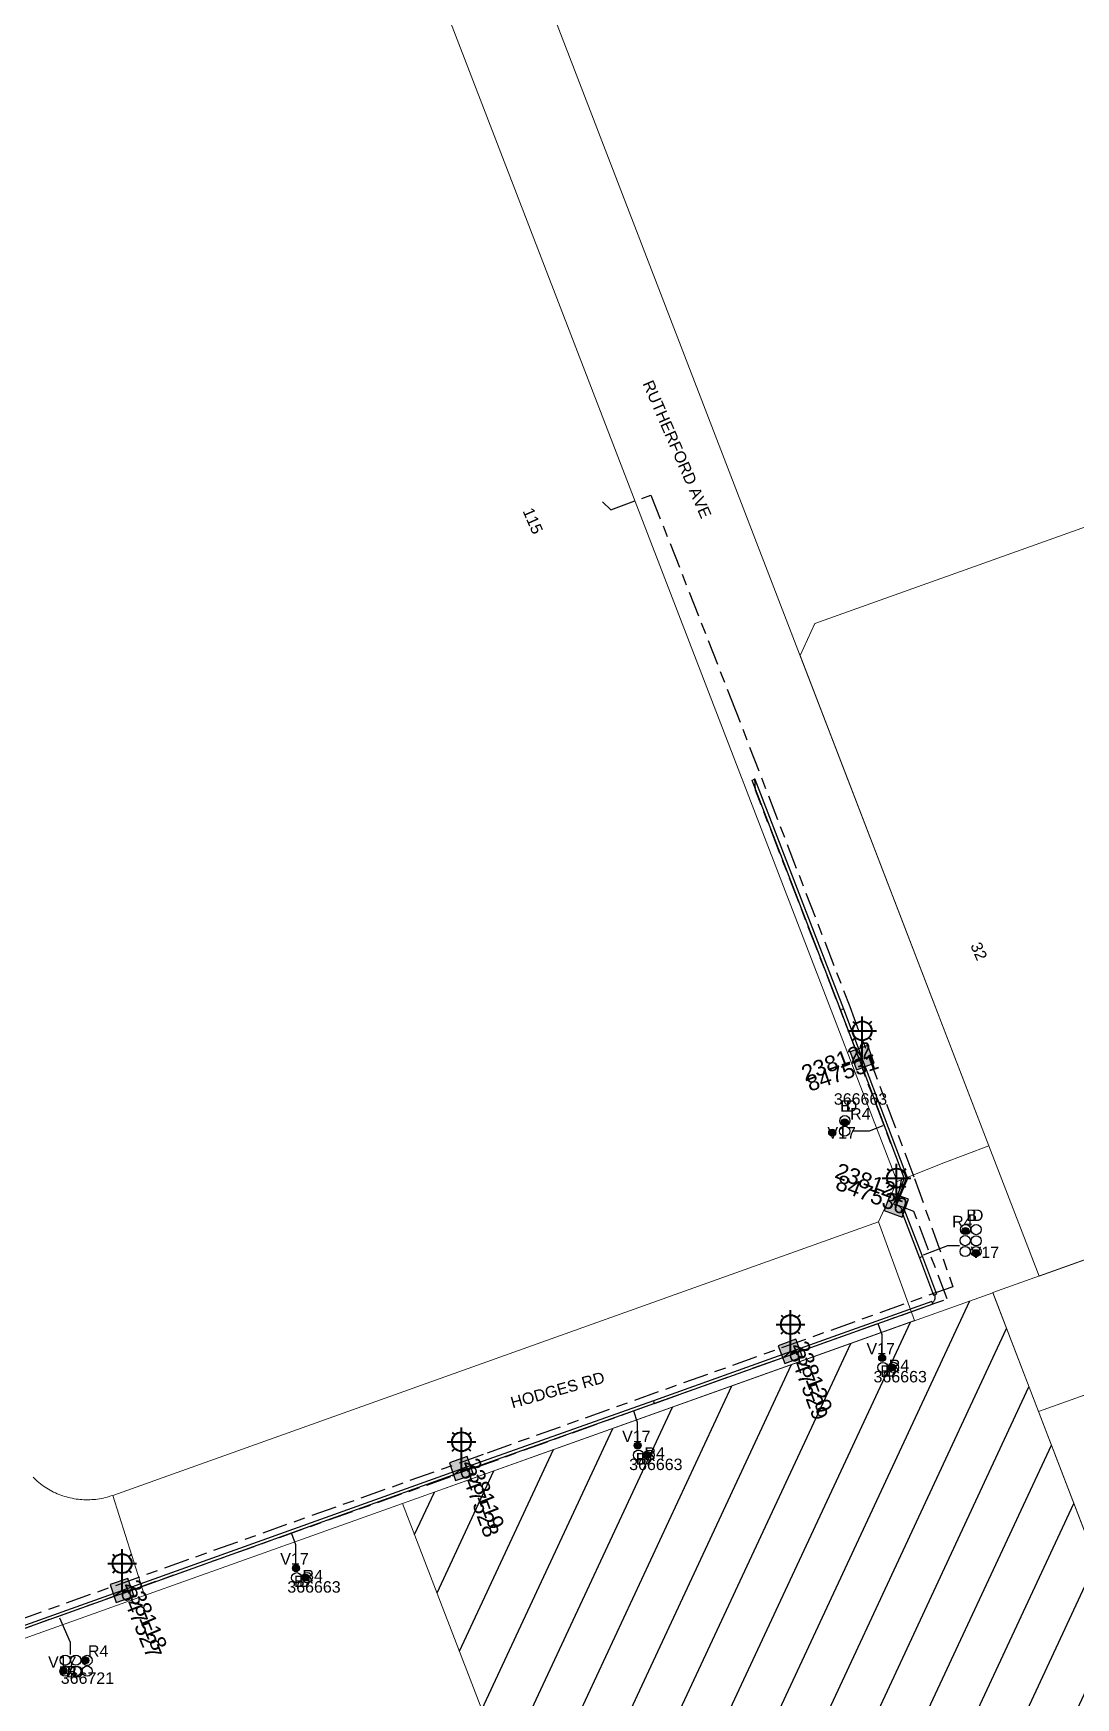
# Model space of a CAD drawing. Header units: metres. Extents: x 308616 to 310825, y 6264327 to 6267194.
# Drawn here: x 309452 to 309616, y 6266793.8 to 6267055.5 of the extents above; entities that cross this region are included whole.
import ezdxf
from ezdxf.enums import TextEntityAlignment as Align

# ---------------------------------------------------------------- set-up
doc = ezdxf.new("R2010")
doc.units = ezdxf.units.M
doc.linetypes.add('Cable Exist UG', pattern=[8.2, 4, -1.2, 1.8, -1.2])
doc.layers.get('0').update_dxf_attribs({"color": 6})
for name, color, linetype in [('_User Miscellaneous1', 7, 'Continuous'), ('_User Miscellaneous9', 7, 'Continuous'), ('Equip_SP_SL_EXT', 7, 'Continuous'), ('Mains_HV_EXT', 7, 'Continuous'), ('Mains_SL_EXT', 7, 'Continuous'), ('SupportsUG_SP_LV_SL_EXT', 7, 'Continuous'), ('Trench_SP_EXT', 7, 'Continuous')]:
    doc.layers.add(name, color=color, linetype=linetype)
doc.layers.add('Cadastre Land Parcels_SP_EXT', color=7, linetype='Continuous', lineweight=5)
doc.layers.add('Cadastre Roads_SP_EXT', color=7, linetype='Continuous', lineweight=5)
doc.styles.add('COLUMN_LABEL', font='arial.ttf')
doc.styles.add('iecARIAL', font='arial.ttf', dxfattribs={"height": 2})
doc.styles.add('POLE_LABEL', font='arial.ttf')
doc.styles.get("Standard").update_dxf_attribs({"font": 'arial.ttf'})

# ---------------------------------------------------------------- blocks, each defined once
blk = doc.blocks.new('COLUMN_EXT')
blk.add_hatch(color=256).paths.add_polyline_path([(-1.49, 1.48), (-1.49, -1.49), (1.48, -1.49), (1.48, 1.48)])
blk.add_lwpolyline([(-1.49, -1.49), (1.48, -1.49), (1.48, 1.48), (-1.49, 1.48)], close=True)
for tag, height, style, flags, p in [('ASSET_NUM', 2.5, 'COLUMN_LABEL', 8, (2, 2)), ('STRUCTURE_PLANT_NUMBER', 0.2, 'POLE_LABEL', 9, (1.81, 0.03)), ('STREET_CODE', 0.2, 'COLUMN_LABEL', 9, (1.81, -0.2))]:
    blk.add_attdef(tag, text='', height=height, dxfattribs=dict(style=style, flags=flags)).set_placement(p, align=Align.MIDDLE_LEFT)
at = {"flags": 1}
blk.add_attdef('Z', (1.81, -2.35), '', height=0.2, dxfattribs=at)
at = {"flags": 9}
for tag, p in [('COLUMN_TYPE', (1.81, -0.4)), ('OWNED_BY', (1.81, -0.6)), ('STATE', (1.81, -0.8)), ('USAGE', (1.81, -1)), ('STREETNAME', (1.81, -1.6)), ('SUBURB', (1.81, -1.8)), ('LEGEND', (1.81, -1.2)), ('LOCATION', (1.81, -1.4)), ('NOTES', (1.81, -2))]:
    blk.add_attdef(tag, text='', height=0.2, dxfattribs=at).set_placement(p, align=Align.MIDDLE_LEFT)
blk = doc.blocks.new('DUCT_EXT')
blk.add_circle((0, 0.8), 0.8)
at = {"flags": 1}
blk.add_attdef('Z', (0, 0), '', height=0.2, dxfattribs=at)
at = {"flags": 9}
for tag, p in [('DUCT_CODE', (0, 0)), ('XSECT_TYPE', (0, -0.2)), ('STATE', (0, -0.6)), ('FB_REFERENCE', (0, -0.4)), ('NOTES', (0, -0.8))]:
    blk.add_attdef(tag, text='', height=0.2, dxfattribs=at).set_placement(p, align=Align.MIDDLE_LEFT)
blk = doc.blocks.new('SL_LANTERN_EXT')
at = {"lineweight": 40}
for p, q in [((-1.46, 5.68), (-1.06, 5.28)), ((0, 1.97), (0, 6.47)), ((1.46, 5.68), (1.06, 5.28)), ((-2.25, 4.22), (2.25, 4.22)), ((-1.46, 2.76), (-1.06, 3.16)), ((0, 0), (0, 2.72)), ((1.46, 2.76), (1.06, 3.16))]:
    blk.add_line(p, q, dxfattribs=at)
blk.add_circle((0, 4.22), 1.5, dxfattribs=at)
at = {"style": 'iecARIAL', "flags": 8}
blk.add_attdef('ASSET_NUM', (1.5, 1.5), '', height=2.5, dxfattribs=at)
for tag, p, height, flags in [('OPERATING_VOLTAGE', (0.98, -1.65), 0.2, 9), ('ORIENTATION', (0.98, -1.85), 0.2, 9), ('OWNED_BY', (0.98, -2.05), 0.2, 9), ('STATE', (0.98, -2.25), 0.2, 9), ('CONSTRUCTED_VOLTAGE', (0.98, -0.65), 0.2, 9), ('CONTROL_TYPE', (0.98, -0.85), 0.2, 9), ('LANTERN_PURPOSE', (0.98, -1.05), 0.2, 9), ('LANTERN_TYPE', (0.98, -1.25), 0.2, 9), ('NO_PHASES', (0.98, -1.45), 0.2, 9), ('USAGE', (0.98, -2.45), 0.2, 9), ('CEXIST', (0.98, -2.65), 0.2, 9), ('LNUMBER', (2.18, -3.25), 2.5, 8), ('CNEW', (0.98, -2.85), 0.2, 9), ('CNUMBER', (0.98, -3.05), 0.2, 9), ('CREMOVE', (0.98, -3.25), 0.2, 9), ('CREPLACE', (0.98, -3.45), 0.2, 9), ('LKINGHEIGHT', (0.98, -3.65), 0.2, 9), ('LBRACKET', (0.98, -3.85), 0.2, 9), ('LBRACKETVOCAB', (0.98, -4.05), 0.2, 9), ('LCATEGORY', (0.98, -4.25), 0.2, 9), ('LCHARGE1', (0.98, -4.45), 0.2, 9), ('LCHARGE1PERCENT', (0.98, -4.65), 0.2, 9), ('LCHARGE2', (0.98, -4.85), 0.2, 9), ('LCHARGE2PERCENT', (0.98, -5.05), 0.2, 9), ('LCHARGE3', (0.98, -5.25), 0.2, 9), ('LCHARGE3PERCENT', (0.98, -5.45), 0.2, 9), ('LEXIST', (0.98, -5.65), 0.2, 9), ('LLAMP', (0.98, -5.85), 0.2, 9), ('LLAMPVOCAB', (0.98, -6.05), 0.2, 9), ('LMAST', (0.98, -6.25), 0.2, 9), ('LMASTVOCAB', (0.98, -6.45), 0.2, 9), ('LNEW', (0.98, -6.65), 0.2, 9), ('LANTNUMBER', (0.98, -6.85), 0.2, 9), ('LOUTREACH', (0.98, -7.25), 0.2, 9), ('LOUTREACHVOCAB', (0.98, -7.45), 0.2, 9), ('LRATECODE', (0.98, -7.65), 0.2, 9), ('LREMOVE', (0.98, -7.85), 0.2, 9), ('LREPLACE', (0.98, -8.05), 0.2, 9), ('STREETNAME', (0.98, -9.25), 0.2, 9), ('SUBURB', (0.98, -9.45), 0.2, 1), ('LTYPE', (0.98, -8.25), 0.2, 9), ('LTYPEVOCAB', (0.98, -8.45), 0.2, 9), ('LEGEND', (0.98, -8.65), 0.2, 9), ('LOCATION', (0.98, -8.85), 0.2, 9), ('NOTES', (0.98, -9.05), 0.2, 9)]:
    blk.add_attdef(tag, p, '', height=height, dxfattribs=dict(flags=flags))
blk = doc.blocks.new('CABLE_LARGE_EXT')
h = blk.add_hatch(color=256)
edge = h.paths.add_edge_path()
edge.add_arc((0, 0.55), 0.55, 0, 360)
blk.add_circle((0, 0.55), 0.55)
at = {"flags": 1}
blk.add_attdef('Z', (0, 0), '', height=0.2, dxfattribs=at)
at = {"flags": 9}
for tag, p in [('COND_CODE', (0, 0)), ('STATE', (0, -0.4)), ('XSECT_SIZE', (0, -0.6)), ('FB_REFERENCE', (0, -0.2)), ('NOTES', (0, -0.8))]:
    blk.add_attdef(tag, text='', height=0.2, dxfattribs=at).set_placement(p, align=Align.MIDDLE_LEFT)

msp = doc.modelspace()

# ---------------------------------------------------------------- hatches: boundary and pattern name
at = {"layer": '_User Miscellaneous1'}
h = msp.add_hatch(dxfattribs=at)
h.set_pattern_fill('JIS_WOOD', color=256, scale=10, angle=20, style=0)
h.paths.add_polyline_path([(309705.92, 6266590.27), (309602.97, 6266857.48), (309510.13, 6266824.34), (309613.64, 6266555.71)])

# ---------------------------------------------------------------- linework, layer by layer
at = {"layer": '_User Miscellaneous9'}
for p, q in [((309565.09, 6266938.06), (309565.31, 6266938.14)), ((309565.54, 6266938.23), (309565.31, 6266938.14)), ((309565.54, 6266938.23), (309579.48, 6266902.1)), ((309565.09, 6266938.06), (309579.03, 6266901.92)), ((309579.03, 6266901.92), (309579.25, 6266902.01)), ((309579.03, 6266901.92), (309581.96, 6266894.15)), ((309579.48, 6266902.1), (309579.25, 6266902.01)), ((309579.48, 6266902.1), (309582.41, 6266894.32)), ((309581.89, 6266894.36), (309582.11, 6266894.44)), ((309581.89, 6266894.36), (309589.02, 6266875.44)), ((309581.96, 6266894.15), (309582.19, 6266894.23)), ((309582.33, 6266894.53), (309582.11, 6266894.44)), ((309582.41, 6266894.32), (309582.19, 6266894.23)), ((309582.33, 6266894.53), (309589.54, 6266875.44)), ((309589.02, 6266875.44), (309587.35, 6266871.41)), ((309589.54, 6266875.44), (309587.79, 6266871.22)), ((309589.02, 6266875.44), (309589.28, 6266875.44)), ((309589.54, 6266875.44), (309589.28, 6266875.44)), ((309587.35, 6266871.41), (309587.57, 6266871.32)), ((309587.79, 6266871.22), (309587.57, 6266871.32)), ((309588.56, 6266870.48), (309588.78, 6266870.56)), ((309588.56, 6266870.48), (309591.45, 6266862.97)), ((309589, 6266870.65), (309588.78, 6266870.56)), ((309589, 6266870.65), (309591.9, 6266863.14)), ((309591.45, 6266862.97), (309591.67, 6266863.05)), ((309591.45, 6266862.97), (309593.67, 6266857.07)), ((309591.9, 6266863.14), (309591.67, 6266863.05)), ((309591.9, 6266863.14), (309594.12, 6266857.24)), ((309593.67, 6266857.07), (309593.89, 6266857.16)), ((309594.12, 6266857.24), (309593.89, 6266857.16)), ((309593.37, 6266856.12), (309571.22, 6266848.21)), ((309593.54, 6266855.67), (309571.38, 6266847.76)), ((309593.37, 6266856.12), (309593.46, 6266855.89)), ((309593.54, 6266855.67), (309593.46, 6266855.89)), ((309571.25, 6266848.22), (309549.6, 6266840.49)), ((309571.41, 6266847.77), (309549.76, 6266840.04)), ((309571.22, 6266848.21), (309571.3, 6266847.99)), ((309571.25, 6266848.22), (309571.33, 6266847.99)), ((309571.38, 6266847.76), (309571.3, 6266847.99)), ((309571.41, 6266847.77), (309571.33, 6266847.99)), ((309549.6, 6266840.49), (309519.41, 6266829.79)), ((309549.76, 6266840.04), (309519.57, 6266829.34)), ((309549.6, 6266840.49), (309549.68, 6266840.27)), ((309549.76, 6266840.04), (309549.68, 6266840.27)), ((309519.21, 6266829.7), (309466.01, 6266810.66)), ((309519.37, 6266829.25), (309466.17, 6266810.21)), ((309519.21, 6266829.7), (309519.29, 6266829.48)), ((309519.37, 6266829.25), (309519.29, 6266829.48)), ((309519.41, 6266829.79), (309519.49, 6266829.56)), ((309519.57, 6266829.34), (309519.49, 6266829.56)), ((309466.07, 6266810.68), (309442.73, 6266802.35)), ((309466.23, 6266810.23), (309442.89, 6266801.89)), ((309466.01, 6266810.66), (309466.09, 6266810.44)), ((309466.07, 6266810.68), (309466.15, 6266810.46)), ((309466.17, 6266810.21), (309466.09, 6266810.44)), ((309466.23, 6266810.23), (309466.15, 6266810.46))]:
    msp.add_line(p, q, dxfattribs=at)
for points in [[(309580.88, 6266882.96), (309583.58, 6266882.96), (309585.72, 6266883.79)], [(309597.76, 6266864.85), (309595.85, 6266864.85), (309592.01, 6266863.37)], [(309585.56, 6266848.18), (309585.56, 6266850.88), (309584.95, 6266852.61)], [(309547.11, 6266834.39), (309547.11, 6266837.09), (309546.5, 6266838.83)], [(309493.33, 6266815.12), (309493.33, 6266817.82), (309492.72, 6266819.56)], [(309457.9, 6266800.58), (309457.9, 6266802.5), (309456.23, 6266806.33)]]:
    msp.add_lwpolyline(points, dxfattribs=at)
at = {"layer": 'Cadastre Land Parcels_SP_EXT', "linetype": 'Continuous'}
for points in [[(309452, 6266828.46), (309452.22, 6266828.25), (309452.44, 6266828.04), (309452.67, 6266827.83), (309452.91, 6266827.63), (309453.15, 6266827.44), (309453.4, 6266827.25), (309453.65, 6266827.07), (309453.9, 6266826.9), (309454.16, 6266826.73), (309454.43, 6266826.57), (309454.69, 6266826.42), (309454.97, 6266826.27), (309455.24, 6266826.13), (309455.52, 6266826), (309455.8, 6266825.88), (309456.09, 6266825.76), (309456.38, 6266825.65), (309456.67, 6266825.55), (309456.96, 6266825.45), (309457.26, 6266825.37), (309457.56, 6266825.29), (309457.86, 6266825.21), (309458.16, 6266825.15), (309458.46, 6266825.09), (309458.77, 6266825.04), (309459.07, 6266825), (309459.38, 6266824.97), (309459.69, 6266824.95), (309460, 6266824.93), (309460.31, 6266824.92), (309460.61, 6266824.92), (309460.92, 6266824.92), (309460.92, 6266824.92), (309461.23, 6266824.94), (309461.54, 6266824.96), (309461.85, 6266824.99), (309462.15, 6266825.03), (309462.46, 6266825.08), (309462.76, 6266825.13), (309463.06, 6266825.2), (309463.36, 6266825.27), (309463.66, 6266825.34), (309463.96, 6266825.43), (309464.25, 6266825.52), (309464.55, 6266825.62), (309585.02, 6266868.61), (309587.93, 6266874.95), (309502.26, 6267097.3)], [(309623.22, 6266843.47), (309610.16, 6266838.81), (309625.09, 6266800.07)]]:
    msp.add_lwpolyline(points, dxfattribs=at)
for points in [[(309695.83, 6266890.62), (309656.8, 6266991.9), (309575.01, 6266962.73), (309572.68, 6266957.65), (309602.38, 6266880.55), (309610.26, 6266860.09), (309695.83, 6266890.62)], [(309703.02, 6266871.95), (309695.83, 6266890.62), (309602.97, 6266857.49), (309610.16, 6266838.81), (309703.02, 6266871.95)], [(309705.92, 6266590.27), (309602.97, 6266857.48), (309510.13, 6266824.34), (309613.64, 6266555.71), (309705.92, 6266590.27)], [(309510.13, 6266824.34), (309469.54, 6266809.86), (309433.24, 6266796.91), (309417.26, 6266791.21), (309501.59, 6266572.43), (309509.48, 6266575.46), (309550.03, 6266552.1), (309558.85, 6266535.12), (309613.64, 6266555.71), (309510.13, 6266824.34)]]:
    msp.add_lwpolyline(points, close=True, dxfattribs=at)
at = {"layer": 'Cadastre Roads_SP_EXT', "linetype": 'Continuous'}
msp.add_lwpolyline([(309502.26, 6267097.3), (309587.93, 6266874.95), (309595.13, 6266877.84), (309602.38, 6266880.55), (309520.65, 6267092.7)], dxfattribs=at)
msp.add_lwpolyline([(309510.13, 6266824.34), (309590.66, 6266853.09), (309585.02, 6266868.61), (309464.55, 6266825.62), (309469.54, 6266809.86), (309510.13, 6266824.34)], close=True, dxfattribs=at)
at = {"layer": 'Mains_HV_EXT', "linetype": 'Cable Exist UG'}
msp.add_lwpolyline([(309541.58, 6266981.84), (309542.9, 6266980.6), (309549.21, 6266982.91), (309549.21, 6266982.91), (309561.78, 6266950.92), (309580.47, 6266902.47), (309590.68, 6266875.42), (309596.7, 6266858.42), (309522.79, 6266832.03), (309441.06, 6266802.9), (309433.47, 6266818.73), (309433.47, 6266818.73, 0.164539), (309432.6, 6266828.19), (309432.6, 6266828.19), (309420.41, 6266853.5), (309411.16, 6266873.44), (309405.95, 6266885.84), (309403.96, 6266890.91), (309423.31, 6266898.48)], format="xyb", dxfattribs=at)
at = {"layer": 'Mains_SL_EXT', "linetype": 'Cable Exist UG'}
for points in [[(309582.43, 6266894.44), (309581.32, 6266895.97), (309565.64, 6266936.52), (309565.56, 6266938.33)], [(309587.84, 6266871.28), (309588.82, 6266876.09), (309588.82, 6266876.09), (309582.48, 6266892.71), (309582.43, 6266894.44)], [(309571.09, 6266848.2), (309573.23, 6266848.46), (309573.23, 6266848.46), (309595.8, 6266856.52), (309590.58, 6266870.25), (309587.83, 6266871.29)], [(309519.34, 6266829.79), (309521.43, 6266829.93), (309521.43, 6266829.93), (309549.75, 6266840.08), (309569.99, 6266847.3), (309571.15, 6266848.25)], [(309465.99, 6266810.67), (309467.57, 6266810.76), (309467.57, 6266810.76), (309517.98, 6266828.68), (309519.4, 6266829.83)], [(309432.86, 6266822.1), (309432.23, 6266820.22), (309432.23, 6266820.22), (309432.18, 6266819.89), (309432.11, 6266819.55), (309432.04, 6266819.22), (309431.97, 6266818.88), (309431.88, 6266818.56), (309440.29, 6266801.02), (309440.29, 6266801.02), (309464.73, 6266809.74), (309466, 6266810.67)]]:
    msp.add_lwpolyline(points, dxfattribs=at)
at = {"layer": 'Trench_SP_EXT', "linetype": 'Cable Exist UG'}
for points in [[(309588.78, 6266870.56, 0.174948), (309587.83, 6266871.26)], [(309593.88, 6266857.19, -0.345222), (309593.42, 6266855.88)]]:
    msp.add_lwpolyline(points, format="xyb", dxfattribs=at)

# ---------------------------------------------------------------- block references
at = {"layer": '_User Miscellaneous9'}
for p in [(309577.72, 6266882.08), (309579.7, 6266883.73), (309598.69, 6266866.62), (309600.33, 6266863.14)]:
    msp.add_blockref('CABLE_LARGE_EXT', p, dxfattribs=at)
for name, p, rotation in [('DUCT_EXT', (309579.68, 6266882.08), 359.9641900629052), ('DUCT_EXT', (309579.7, 6266883.73), 0.1011178014980485), ('DUCT_EXT', (309598.69, 6266866.62), 359.2786734821532), ('DUCT_EXT', (309600.37, 6266866.6), 359.2786734821532), ('DUCT_EXT', (309598.64, 6266864.87), 359.2786734821532), ('DUCT_EXT', (309600.36, 6266864.85), 359.2786734821532), ('DUCT_EXT', (309598.62, 6266863.17), 359.2786734821532), ('DUCT_EXT', (309600.33, 6266863.14), 359.2786734821532), ('CABLE_LARGE_EXT', (309585.03, 6266847.22), 269.9999999999998), ('DUCT_EXT', (309584.9, 6266845.72), 269.5780211939697), ('DUCT_EXT', (309586.56, 6266845.74), 269.7149487176045), ('CABLE_LARGE_EXT', (309586.56, 6266845.74), 269.6952380888691), ('CABLE_LARGE_EXT', (309546.58, 6266833.44), 269.9999999999998), ('DUCT_EXT', (309546.45, 6266831.93), 269.5780211939697), ('DUCT_EXT', (309548.12, 6266831.95), 269.7149487176045), ('CABLE_LARGE_EXT', (309548.12, 6266831.95), 269.6952380888691), ('DUCT_EXT', (309492.67, 6266812.67), 269.5780211939697), ('CABLE_LARGE_EXT', (309492.8, 6266814.17), 269.9999999999998), ('DUCT_EXT', (309494.34, 6266812.68), 269.7149487176045), ('CABLE_LARGE_EXT', (309494.34, 6266812.68), 269.6952380888691), ('DUCT_EXT', (309456.24, 6266799.7), 269.8295777237095), ('DUCT_EXT', (309457.94, 6266799.7), 269.8295777237095), ('CABLE_LARGE_EXT', (309459.69, 6266799.67), 270.1741957723497), ('DUCT_EXT', (309459.69, 6266799.67), 269.8295777237095), ('DUCT_EXT', (309456.23, 6266797.99), 269.8295777237095), ('CABLE_LARGE_EXT', (309456.23, 6266797.99), 269.7562755705537), ('DUCT_EXT', (309457.94, 6266797.98), 269.8295777237095), ('DUCT_EXT', (309459.69, 6266797.99), 269.8295777237095)]:
    msp.add_blockref(name, p, dxfattribs=dict(at, rotation=rotation))
at = {"layer": 'Equip_SP_SL_EXT'}
ref = msp.add_blockref('SL_LANTERN_EXT', (309582.43, 6266894.44), dxfattribs=at)
ref.add_attrib('ASSET_NUM', '238122', dxfattribs={"layer": '0', "height": 2.5, "rotation": 20.5949, "style": 'iecARIAL'}).set_placement((309583.93, 6266895.94), align=Align.MIDDLE_RIGHT)
ref = msp.add_blockref('SL_LANTERN_EXT', (309587.83, 6266871.29), dxfattribs=at)
ref.add_attrib('ASSET_NUM', '238121', dxfattribs={"layer": '0', "height": 2.5, "rotation": 339.8314, "style": 'iecARIAL'}).set_placement((309589.33, 6266872.79), align=Align.MIDDLE_RIGHT)
ref = msp.add_blockref('SL_LANTERN_EXT', (309571.15, 6266848.25), dxfattribs=at)
ref.add_attrib('ASSET_NUM', '238120', dxfattribs={"layer": '0', "height": 2.5, "rotation": 290.214, "style": 'iecARIAL'}).set_placement((309572.65, 6266849.75), align=Align.MIDDLE_LEFT)
ref = msp.add_blockref('SL_LANTERN_EXT', (309519.4, 6266829.83), dxfattribs=at)
ref.add_attrib('ASSET_NUM', '238119', dxfattribs={"layer": '0', "height": 2.5, "rotation": 291.0467, "style": 'iecARIAL'}).set_placement((309520.9, 6266831.33), align=Align.MIDDLE_LEFT)
ref = msp.add_blockref('SL_LANTERN_EXT', (309466, 6266810.67), dxfattribs=at)
ref.add_attrib('ASSET_NUM', '238118', dxfattribs={"layer": '0', "height": 2.5, "rotation": 293.0159, "style": 'iecARIAL'}).set_placement((309467.5, 6266812.17), align=Align.MIDDLE_LEFT)
at = {"layer": 'SupportsUG_SP_LV_SL_EXT'}
ref = msp.add_blockref('COLUMN_EXT', (309582.43, 6266894.44), dxfattribs=dict(at, rotation=199.8012657296536))
ref.add_attrib('ASSET_NUM', '847531', dxfattribs={"layer": '0', "height": 2.5, "rotation": 18.764, "style": 'COLUMN_LABEL'}).set_placement((309584.43, 6266895.19), align=Align.TOP_RIGHT)
ref = msp.add_blockref('COLUMN_EXT', (309587.83, 6266871.29), dxfattribs=dict(at, rotation=339.7895450538031))
ref.add_attrib('ASSET_NUM', '847530', dxfattribs={"layer": '0', "height": 2.5, "rotation": 339.353, "style": 'COLUMN_LABEL'}).set_placement((309589.83, 6266872.04), align=Align.TOP_RIGHT)
ref = msp.add_blockref('COLUMN_EXT', (309571.15, 6266848.25), dxfattribs=dict(at, rotation=290.592278967836))
ref.add_attrib('ASSET_NUM', '847529', dxfattribs={"layer": '0', "height": 2.5, "rotation": 290.2766, "style": 'COLUMN_LABEL'}).set_placement((309573.15, 6266849), align=Align.TOP_LEFT)
ref = msp.add_blockref('COLUMN_EXT', (309519.4, 6266829.83), dxfattribs=dict(at, rotation=288.987987527169))
ref.add_attrib('ASSET_NUM', '847528', dxfattribs={"layer": '0', "height": 2.5, "rotation": 290.2028, "style": 'COLUMN_LABEL'}).set_placement((309521.4, 6266830.58), align=Align.TOP_LEFT)
ref = msp.add_blockref('COLUMN_EXT', (309466, 6266810.67), dxfattribs=dict(at, rotation=289.0715793430985))
ref.add_attrib('ASSET_NUM', '847527', dxfattribs={"layer": '0', "height": 2.5, "rotation": 291.9735, "style": 'COLUMN_LABEL'}).set_placement((309468, 6266811.42), align=Align.TOP_LEFT)

# ---------------------------------------------------------------- texts
at = {"layer": '_User Miscellaneous9'}
for s, p in [('366663', (309577.98, 6266887.04)), ('B', (309578.96, 6266885.94)), ('D', (309579.85, 6266885.94)), ('R4', (309580.54, 6266884.71)), ('V17', (309576.97, 6266881.72)), ('B', (309598.82, 6266868.76)), ('D', (309599.69, 6266868.76)), ('R4', (309596.59, 6266867.77)), ('V17', (309599.5, 6266862.93)), ('V17', (309583.11, 6266847.78)), ('R4', (309586.62, 6266845.15)), ('366663', (309584.22, 6266843.38)), ('B', (309585.27, 6266844.25)), ('D', (309586.05, 6266844.27)), ('V17', (309544.67, 6266833.99)), ('366663', (309545.78, 6266829.59)), ('B', (309546.83, 6266830.46)), ('D', (309547.6, 6266830.48)), ('R4', (309548.18, 6266831.36)), ('V17', (309490.89, 6266814.73)), ('B', (309493.04, 6266811.2)), ('D', (309493.82, 6266811.21)), ('R4', (309494.39, 6266812.09)), ('366663', (309492, 6266810.32)), ('V17', (309454.36, 6266798.52)), ('R4', (309460.63, 6266800.24)), ('366721', (309456.36, 6266795.98)), ('B', (309457.28, 6266796.98)), ('D', (309458.15, 6266796.98))]:
    msp.add_text(s, height=1.8, dxfattribs=at).set_placement(p)
at = {"layer": 'Cadastre Land Parcels_SP_EXT'}
for s, rotation, p in [('115', 293.4579, (309528.98, 6266980.42)), ('32', 293.4535, (309599.42, 6266912.1))]:
    msp.add_text(s, height=1.8, rotation=rotation, dxfattribs=at).set_placement(p)
at = {"layer": 'Cadastre Roads_SP_EXT'}
for s, rotation, p in [('RUTHERFORD AVE', 293.4579, (309547.85, 6267000.45)), ('HODGES RD', 15.6233, (309527.43, 6266839.28))]:
    msp.add_text(s, height=1.8, rotation=rotation, dxfattribs=at).set_placement(p)

doc.saveas('drawing.dxf')
